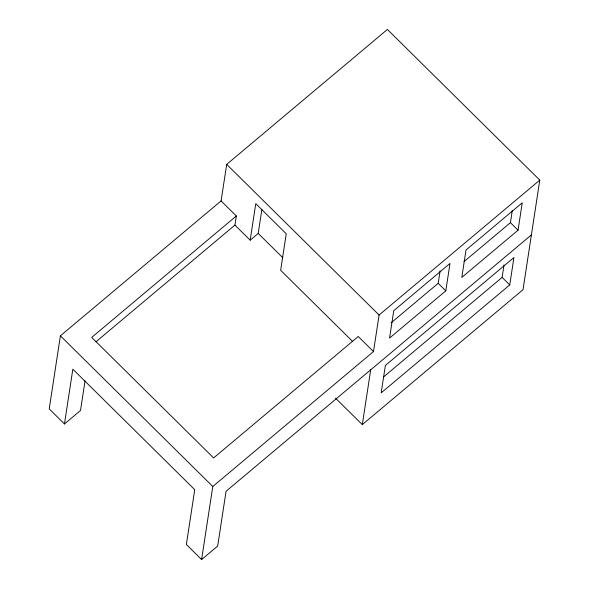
<?xml version="1.0" encoding="UTF-8"?>
<svg xmlns="http://www.w3.org/2000/svg" width="589" height="589" viewBox="0 0 589 589"><rect width="100%" height="100%" fill="white"/><g stroke="black" fill="none" stroke-linecap="round" stroke-linejoin="round"><path stroke-width="0.88" d="M335.531 398.149L362.309 424.617L523.017 289.692L539.782 180.116L387.393 29.45L226.691 164.383L221.096 200.908L60.395 335.833L49.218 408.884L64.459 423.955L80.524 410.459L85.059 380.818M64.459 423.955L72.837 369.163L194.753 489.695L186.367 544.486L201.607 559.55L217.68 546.055L226.066 491.27L531.396 234.901M95.926 341.826L234.937 225.101L236.336 215.972L221.096 200.908M234.937 225.101L250.178 240.172L255.766 203.647L286.247 233.774L280.659 270.299L352.296 341.127M201.607 559.55L212.784 486.499L373.492 351.567L379.08 315.041L539.782 180.116M250.178 240.172L258.218 233.421L261.899 209.367M362.309 424.617L370.695 369.833M391.081 322.868L438.187 283.316L440.079 270.947M445.807 290.848L449.996 263.46L393.754 310.683L389.557 338.079L445.807 290.848L438.187 283.316M464.029 261.619L510.435 222.657L512.327 210.288M383.395 377.07L502.122 277.39L504.015 265.013M509.743 284.921L513.932 257.526L385.368 365.467L381.179 392.863L509.743 284.921L502.122 277.39M518.055 230.189L522.244 202.8L466.002 250.023L461.805 277.419L518.055 230.189L510.435 222.657M236.336 215.972L91.707 337.409L213.616 457.94L358.252 336.503L373.492 351.567M226.691 164.383L379.08 315.041M258.218 233.421L282.86 257.783M60.395 335.833L212.784 486.499"/></g></svg>
